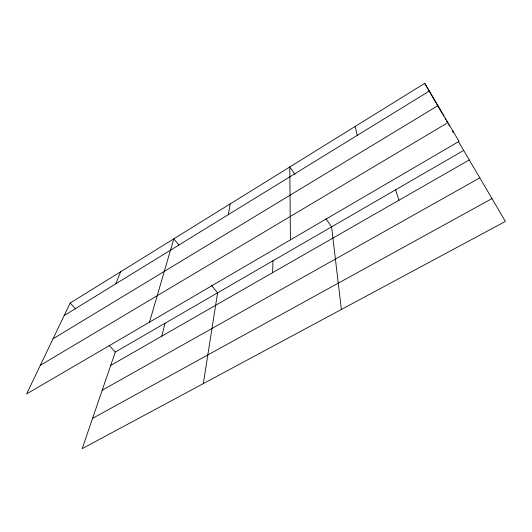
<?xml version="1.0" encoding="UTF-8"?>
<svg xmlns="http://www.w3.org/2000/svg" width="532" height="532" viewBox="0 0 532 532"><rect width="100%" height="100%" fill="white"/><g stroke="black" fill="none" stroke-linecap="round" stroke-linejoin="round"><path stroke-width="0.8" d="M272.584 272.663L272.996 260.773M203.31 383.619L217.575 292.853L211.31 285.125M228.401 214.589L230.117 203.936M161.735 336.191L165.08 323.237M149.492 322.179L173.804 238.828L178.912 245.126M463.625 150.443L115.284 352.051L82.194 448.656L505.4 221.405L458.218 141.113M115.836 283.795L120.571 271.812M70.177 303.034L26.6 393.946L459.049 141.379L424.736 83.344L70.177 303.034L75.617 308.946M64.172 315.556L429.304 91.072M53.034 338.798L437.916 105.635M40.326 365.311L447.951 122.599M110.696 365.437L469.231 159.972M102.21 390.215L479.764 177.868M92.568 418.371L491.974 198.602M109.133 345.368L115.284 352.051M294.987 174.396L289.794 166.955L290.425 239.865M326.036 218.891L331.596 226.858L341.371 309.484M424.736 83.344L442.059 113.243M442.883 114.666L443.715 116.089M444.952 118.23L445.776 119.653M446.601 121.077L447.432 122.506M448.669 124.641L449.493 126.064M452.393 131.072L453.224 132.501M395.602 189.811L398.94 200.258M355.123 126.476L357.311 135.334"/></g></svg>
